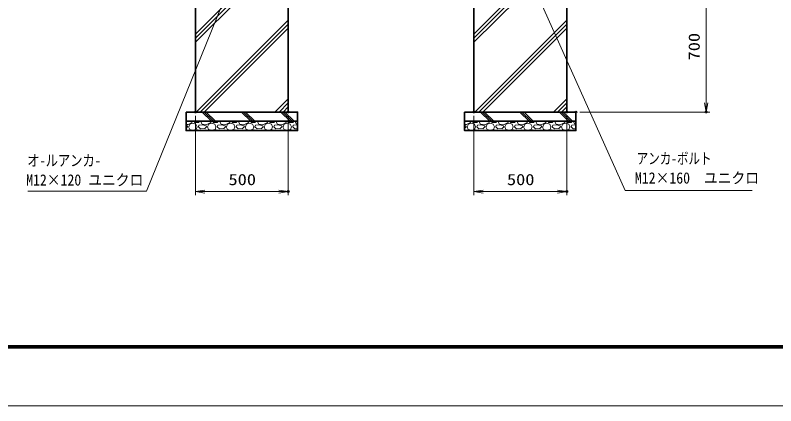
# Model space of a CAD drawing. Units: millimetres at full size. Extents: x -5940 to 5940, y -4200 to 4200.
# Drawn here: x -3744 to 353, y -4200 to -2095 of the extents above; entities that cross this region are included whole.
import ezdxf
from ezdxf.enums import TextEntityAlignment as Align

# ---------------------------------------------------------------- set-up
doc = ezdxf.new("R2010")
doc.units = ezdxf.units.MM
doc.header["$LTSCALE"] = 20
doc.header["$PDMODE"] = 32
doc.header["$PDSIZE"] = 10
for name, color, linetype, lineweight in [('0-0_D-TTL', 7, 'Continuous', 18), ('0-3_外形線', 7, 'Continuous', 35), ('0-4_寸法線', 4, 'Continuous', 18), ('0-5_0', 7, 'Continuous', 18), ('0-9_ハッチング', 253, 'Continuous', 13)]:
    doc.layers.add(name, color=color, linetype=linetype, lineweight=lineweight)
doc.layers.add('0-6_Defpoints', color=7, linetype='Continuous')
doc.styles.add('ＭＳ ゴシック', font='')
doc.styles.get('ＭＳ ゴシック').set_extended_font_data('MS Gothic')

# ---------------------------------------------------------------- blocks, each defined once
blk = doc.blocks.new('S34')
at = {"layer": '0-4_寸法線'}
for points in [[(-14398042.1, 53900392.2), (-14385279.5, 53900392.2), (-14376635.6, 53921703.5), (-14376259.8, 53922630.2)], [(-14376481.2, 53921640.9), (-14376259.8, 53922630.2), (-14376790.1, 53921766.1)]]:
    blk.add_lwpolyline(points, dxfattribs=at)
at = {"layer": '0-4_寸法線', "color": 254, "style": 'ＭＳ ゴシック'}
for s, width, p in [('オ-ルアンカ-', 0.8, (-14398111.2, 53902731.5)), ('M12×120 ユニクロ', 0.9, (-14398234.1, 53900631.5))]:
    blk.add_text(s, height=1212, dxfattribs=dict(at, width=width)).set_placement(p, align=Align.BOTTOM_LEFT)
blk = doc.blocks.new('_Open')
at = {"layer": '0-5_0'}
blk.add_line((-20, 3.333), (0, 0), dxfattribs=at)
blk.add_lwpolyline([(-20, -3.333), (0, 0), (-20, 0)], dxfattribs=at)
blk = doc.blocks.new('S44')
at = {"layer": '0-4_寸法線'}
for points in [[(-14320029.5, 53900452), (-14333711.9, 53900452), (-14342935.6, 53921079.2), (-14343343.8, 53921992.1)], [(-14342783.5, 53921147.2), (-14343343.8, 53921992.1), (-14343087.8, 53921011.1)]]:
    blk.add_lwpolyline(points, dxfattribs=at)
at = {"layer": '0-4_寸法線', "color": 254, "style": 'ＭＳ ゴシック'}
for s, width, p in [('アンカ-ボルト', 0.75, (-14332451.9, 53902948.8)), ('M12×160\u3000ユニクロ', 0.9, (-14332643.9, 53900848.8))]:
    blk.add_text(s, height=1212, dxfattribs=dict(at, width=width)).set_placement(p, align=Align.BOTTOM_LEFT)

msp = doc.modelspace()

# ---------------------------------------------------------------- linework, layer by layer
at = {"layer": '0-0_D-TTL'}
for points in [[(-5940, -4200), (5940, -4200), (5940, 4200), (-5940, 4200)], [(-5558.14, 3889.71), (5558.14, 3889.71), (5558.14, -3888.86), (-5558.14, -3888.86)], [(-5554.61, 3886.18), (5554.61, 3886.18), (5554.61, -3885.32), (-5554.61, -3885.32)], [(-5551.07, 3882.64), (5551.07, 3882.64), (5551.07, -3881.79), (-5551.07, -3881.79)], [(-5547.54, 3879.11), (5547.54, 3879.11), (5547.54, -3878.25), (-5547.54, -3878.25)], [(-5544, 3875.57), (5544, 3875.57), (5544, -3874.71), (-5544, -3874.71)]]:
    msp.add_lwpolyline(points, close=True, dxfattribs=at)
at = {"layer": '0-3_外形線'}
for points in [[(-2773.52, -1917.03), (-2273.52, -1917.03), (-2273.52, -2617.03), (-2773.52, -2617.03)], [(-1273.52, -1917.03), (-773.52, -1917.03), (-773.52, -2617.03), (-1273.52, -2617.03)], [(-2823.52, -2617.03), (-2223.52, -2617.03), (-2223.52, -2667.03), (-2823.52, -2667.03)], [(-1323.52, -2617.03), (-723.52, -2617.03), (-723.52, -2667.03), (-1323.52, -2667.03)], [(-2223.52, -2667.03), (-2823.52, -2667.03), (-2823.52, -2717.03), (-2223.52, -2717.03)], [(-723.52, -2667.03), (-1323.52, -2667.03), (-1323.52, -2717.03), (-723.52, -2717.03)]]:
    msp.add_lwpolyline(points, close=True, dxfattribs=at)
at = {"layer": '0-4_寸法線'}
for p, q in [((-22.43, -1917.03), (-22.43, -2617.03)), ((-703.52, -2617.03), (-2.43, -2617.03)), ((-2773.52, -2637.03), (-2773.52, -3065.63)), ((-2273.52, -2637.03), (-2273.52, -3065.63)), ((-1273.52, -2637.03), (-1273.52, -3065.63)), ((-773.52, -2637.03), (-773.52, -3065.63)), ((-2773.52, -3045.63), (-2273.52, -3045.63)), ((-1273.52, -3045.63), (-773.52, -3045.63))]:
    msp.add_line(p, q, dxfattribs=at)
at = {"layer": '0-6_Defpoints'}
for p in [(-2773.52, -2617.03), (-2273.52, -2617.03), (-1273.52, -2617.03), (-773.52, -2617.03), (-723.52, -2617.03), (-22.43, -2617.03), (-2273.52, -3045.63), (-773.52, -3045.63)]:
    msp.add_point(p, dxfattribs=at)
at = {"layer": '0-9_ハッチング'}
for p, q in [((-2773.52, -2197.01), (-2493.55, -1917.03)), ((-2773.52, -2218.76), (-2471.8, -1917.03)), ((-2773.52, -2240.51), (-2450.05, -1917.03)), ((-1273.52, -2197.01), (-993.55, -1917.03)), ((-1273.52, -2218.76), (-971.8, -1917.03)), ((-1273.52, -2240.51), (-950.05, -1917.03)), ((-2769.28, -2617.03), (-2273.52, -2121.27)), ((-1269.28, -2617.03), (-773.52, -2121.27)), ((-2747.53, -2617.03), (-2273.52, -2143.02)), ((-2725.78, -2617.03), (-2273.52, -2164.77)), ((-1247.53, -2617.03), (-773.52, -2143.02)), ((-1225.78, -2617.03), (-773.52, -2164.77)), ((-2345.02, -2617.03), (-2273.52, -2545.54)), ((-2323.27, -2617.03), (-2273.52, -2567.29)), ((-845.02, -2617.03), (-773.52, -2545.54)), ((-823.27, -2617.03), (-773.52, -2567.29)), ((-2687.45, -2667.03), (-2737.45, -2617.03)), ((-2676.58, -2667.03), (-2726.58, -2617.03)), ((-2665.7, -2667.03), (-2715.7, -2617.03)), ((-2475.32, -2667.03), (-2525.32, -2617.03)), ((-2464.44, -2667.03), (-2514.44, -2617.03)), ((-2453.57, -2667.03), (-2503.57, -2617.03)), ((-2263.19, -2667.03), (-2313.19, -2617.03)), ((-2252.31, -2667.03), (-2302.31, -2617.03)), ((-2301.52, -2617.03), (-2273.52, -2589.04)), ((-2241.44, -2667.03), (-2291.44, -2617.03)), ((-1187.45, -2667.03), (-1237.45, -2617.03)), ((-1176.58, -2667.03), (-1226.58, -2617.03)), ((-1165.7, -2667.03), (-1215.7, -2617.03)), ((-975.32, -2667.03), (-1025.32, -2617.03)), ((-964.44, -2667.03), (-1014.44, -2617.03)), ((-953.57, -2667.03), (-1003.57, -2617.03)), ((-763.19, -2667.03), (-813.19, -2617.03)), ((-752.31, -2667.03), (-802.31, -2617.03)), ((-801.52, -2617.03), (-773.52, -2589.04)), ((-741.44, -2667.03), (-791.44, -2617.03)), ((-2813.39, -2684.97), (-2823.52, -2684.16)), ((-2816.44, -2691.06), (-2823.52, -2689.29)), ((-2815.42, -2696.14), (-2823.52, -2705.15)), ((-2815.42, -2696.14), (-2816.44, -2691.06)), ((-2792.05, -2673.79), (-2813.39, -2684.97)), ((-2810.34, -2696.14), (-2804.24, -2710.37)), ((-2809.32, -2696.14), (-2803.23, -2681.92)), ((-2803.23, -2681.92), (-2786.97, -2676.84)), ((-2790.12, -2667.03), (-2792.05, -2673.79)), ((-2786.97, -2676.84), (-2770.72, -2682.94)), ((-2781.26, -2667.03), (-2778.84, -2672.78)), ((-2770.72, -2682.94), (-2764.62, -2696.14)), ((-2769.7, -2710.37), (-2764.62, -2696.14)), ((-2757.51, -2696.14), (-2754.46, -2688.02)), ((-2746.33, -2708.34), (-2757.51, -2696.14)), ((-2735.16, -2685.98), (-2754.46, -2688.02)), ((-2744.3, -2670.74), (-2740.96, -2667.03)), ((-2737.19, -2682.94), (-2744.3, -2670.74)), ((-2711.79, -2684.97), (-2737.19, -2682.94)), ((-2714.84, -2691.06), (-2735.16, -2685.98)), ((-2713.82, -2696.14), (-2722.96, -2706.3)), ((-2713.82, -2696.14), (-2714.84, -2691.06)), ((-2690.45, -2673.79), (-2711.79, -2684.97)), ((-2708.74, -2696.14), (-2702.64, -2710.37)), ((-2707.72, -2696.14), (-2701.63, -2681.92)), ((-2701.63, -2681.92), (-2685.37, -2676.84)), ((-2688.52, -2667.03), (-2690.45, -2673.79)), ((-2685.37, -2676.84), (-2669.12, -2682.94)), ((-2679.66, -2667.03), (-2677.24, -2672.78)), ((-2677.24, -2672.78), (-2655.91, -2673.79)), ((-2669.12, -2682.94), (-2663.02, -2696.14)), ((-2668.1, -2710.37), (-2663.02, -2696.14)), ((-2655.91, -2673.79), (-2647.16, -2667.03)), ((-2655.91, -2696.14), (-2652.86, -2688.02)), ((-2644.73, -2708.34), (-2655.91, -2696.14)), ((-2633.56, -2685.98), (-2652.86, -2688.02)), ((-2642.7, -2670.74), (-2639.36, -2667.03)), ((-2635.59, -2682.94), (-2642.7, -2670.74)), ((-2610.19, -2684.97), (-2635.59, -2682.94)), ((-2613.24, -2691.06), (-2633.56, -2685.98)), ((-2612.22, -2696.14), (-2621.36, -2706.3)), ((-2612.22, -2696.14), (-2613.24, -2691.06)), ((-2588.85, -2673.79), (-2610.19, -2684.97)), ((-2607.14, -2696.14), (-2601.04, -2710.37)), ((-2606.12, -2696.14), (-2600.03, -2681.92)), ((-2600.03, -2681.92), (-2583.77, -2676.84)), ((-2586.92, -2667.03), (-2588.85, -2673.79)), ((-2583.77, -2676.84), (-2567.52, -2682.94)), ((-2578.06, -2667.03), (-2575.64, -2672.78)), ((-2575.64, -2672.78), (-2554.31, -2673.79)), ((-2567.52, -2682.94), (-2561.42, -2696.14)), ((-2566.5, -2710.37), (-2561.42, -2696.14)), ((-2554.31, -2673.79), (-2545.56, -2667.03)), ((-2554.31, -2696.14), (-2551.26, -2688.02)), ((-2543.13, -2708.34), (-2554.31, -2696.14)), ((-2531.96, -2685.98), (-2551.26, -2688.02)), ((-2541.1, -2670.74), (-2537.76, -2667.03)), ((-2533.99, -2682.94), (-2541.1, -2670.74)), ((-2508.59, -2684.97), (-2533.99, -2682.94)), ((-2511.64, -2691.06), (-2531.96, -2685.98)), ((-2510.62, -2696.14), (-2519.76, -2706.3)), ((-2510.62, -2696.14), (-2511.64, -2691.06)), ((-2487.25, -2673.79), (-2508.59, -2684.97)), ((-2505.54, -2696.14), (-2499.44, -2710.37)), ((-2504.52, -2696.14), (-2498.43, -2681.92)), ((-2498.43, -2681.92), (-2482.17, -2676.84)), ((-2485.32, -2667.03), (-2487.25, -2673.79)), ((-2482.17, -2676.84), (-2465.92, -2682.94)), ((-2476.46, -2667.03), (-2474.04, -2672.78)), ((-2474.04, -2672.78), (-2452.71, -2673.79)), ((-2465.92, -2682.94), (-2459.82, -2696.14)), ((-2464.9, -2710.37), (-2459.82, -2696.14)), ((-2452.71, -2673.79), (-2443.96, -2667.03)), ((-2452.71, -2696.14), (-2449.66, -2688.02)), ((-2441.53, -2708.34), (-2452.71, -2696.14)), ((-2430.36, -2685.98), (-2449.66, -2688.02)), ((-2439.5, -2670.74), (-2436.16, -2667.03)), ((-2432.39, -2682.94), (-2439.5, -2670.74)), ((-2406.99, -2684.97), (-2432.39, -2682.94)), ((-2410.04, -2691.06), (-2430.36, -2685.98)), ((-2409.02, -2696.14), (-2418.16, -2706.3)), ((-2409.02, -2696.14), (-2410.04, -2691.06)), ((-2385.65, -2673.79), (-2406.99, -2684.97)), ((-2403.94, -2696.14), (-2397.84, -2710.37)), ((-2402.92, -2696.14), (-2396.83, -2681.92)), ((-2396.83, -2681.92), (-2380.57, -2676.84)), ((-2383.72, -2667.03), (-2385.65, -2673.79)), ((-2380.57, -2676.84), (-2364.32, -2682.94)), ((-2374.86, -2667.03), (-2372.44, -2672.78)), ((-2372.44, -2672.78), (-2351.11, -2673.79)), ((-2364.32, -2682.94), (-2358.22, -2696.14)), ((-2363.3, -2710.37), (-2358.22, -2696.14)), ((-2351.11, -2673.79), (-2342.36, -2667.03)), ((-2351.11, -2696.14), (-2348.06, -2688.02)), ((-2339.93, -2708.34), (-2351.11, -2696.14)), ((-2328.76, -2685.98), (-2348.06, -2688.02)), ((-2337.9, -2670.74), (-2334.56, -2667.03)), ((-2330.79, -2682.94), (-2337.9, -2670.74)), ((-2305.39, -2684.97), (-2330.79, -2682.94)), ((-2308.44, -2691.06), (-2328.76, -2685.98)), ((-2307.42, -2696.14), (-2316.56, -2706.3)), ((-2307.42, -2696.14), (-2308.44, -2691.06)), ((-2284.05, -2673.79), (-2305.39, -2684.97)), ((-2302.34, -2696.14), (-2296.24, -2710.37)), ((-2301.32, -2696.14), (-2295.23, -2681.92)), ((-2295.23, -2681.92), (-2278.97, -2676.84)), ((-2282.12, -2667.03), (-2284.05, -2673.79)), ((-2278.97, -2676.84), (-2262.72, -2682.94)), ((-2273.26, -2667.03), (-2270.84, -2672.78)), ((-2270.84, -2672.78), (-2249.51, -2673.79)), ((-2262.72, -2682.94), (-2256.62, -2696.14)), ((-2261.7, -2710.37), (-2256.62, -2696.14)), ((-2249.51, -2673.79), (-2240.76, -2667.03)), ((-2249.51, -2696.14), (-2246.46, -2688.02)), ((-2238.33, -2708.34), (-2249.51, -2696.14)), ((-2227.16, -2685.98), (-2246.46, -2688.02)), ((-2236.3, -2670.74), (-2232.96, -2667.03)), ((-2229.19, -2682.94), (-2236.3, -2670.74)), ((-2223.52, -2683.39), (-2229.19, -2682.94)), ((-2223.52, -2686.89), (-2227.16, -2685.98)), ((-1313.39, -2684.97), (-1323.52, -2684.16)), ((-1316.44, -2691.06), (-1323.52, -2689.29)), ((-1315.42, -2696.14), (-1323.52, -2705.15)), ((-1315.42, -2696.14), (-1316.44, -2691.06)), ((-1292.05, -2673.79), (-1313.39, -2684.97)), ((-1310.34, -2696.14), (-1304.24, -2710.37)), ((-1309.32, -2696.14), (-1303.23, -2681.92)), ((-1303.23, -2681.92), (-1286.97, -2676.84)), ((-1290.12, -2667.03), (-1292.05, -2673.79)), ((-1286.97, -2676.84), (-1270.72, -2682.94)), ((-1281.26, -2667.03), (-1278.84, -2672.78)), ((-1278.84, -2672.78), (-1257.51, -2673.79)), ((-1270.72, -2682.94), (-1264.62, -2696.14)), ((-1269.7, -2710.37), (-1264.62, -2696.14)), ((-1257.51, -2673.79), (-1248.76, -2667.03)), ((-1257.51, -2696.14), (-1254.46, -2688.02)), ((-1246.33, -2708.34), (-1257.51, -2696.14)), ((-1235.16, -2685.98), (-1254.46, -2688.02)), ((-1244.3, -2670.74), (-1240.96, -2667.03)), ((-1237.19, -2682.94), (-1244.3, -2670.74)), ((-1211.79, -2684.97), (-1237.19, -2682.94)), ((-1214.84, -2691.06), (-1235.16, -2685.98)), ((-1213.82, -2696.14), (-1222.96, -2706.3)), ((-1213.82, -2696.14), (-1214.84, -2691.06)), ((-1190.45, -2673.79), (-1211.79, -2684.97)), ((-1208.74, -2696.14), (-1202.64, -2710.37)), ((-1207.72, -2696.14), (-1201.63, -2681.92)), ((-1201.63, -2681.92), (-1185.37, -2676.84)), ((-1188.52, -2667.03), (-1190.45, -2673.79)), ((-1185.37, -2676.84), (-1169.12, -2682.94)), ((-1179.66, -2667.03), (-1177.24, -2672.78)), ((-1177.24, -2672.78), (-1155.91, -2673.79)), ((-1169.12, -2682.94), (-1163.02, -2696.14)), ((-1168.1, -2710.37), (-1163.02, -2696.14)), ((-1155.91, -2673.79), (-1147.16, -2667.03)), ((-1155.91, -2696.14), (-1152.86, -2688.02)), ((-1144.73, -2708.34), (-1155.91, -2696.14)), ((-1133.56, -2685.98), (-1152.86, -2688.02)), ((-1142.7, -2670.74), (-1139.36, -2667.03)), ((-1135.59, -2682.94), (-1142.7, -2670.74)), ((-1110.19, -2684.97), (-1135.59, -2682.94)), ((-1113.24, -2691.06), (-1133.56, -2685.98)), ((-1112.22, -2696.14), (-1121.36, -2706.3)), ((-1112.22, -2696.14), (-1113.24, -2691.06)), ((-1088.85, -2673.79), (-1110.19, -2684.97)), ((-1107.14, -2696.14), (-1101.04, -2710.37)), ((-1106.12, -2696.14), (-1100.03, -2681.92)), ((-1100.03, -2681.92), (-1083.77, -2676.84)), ((-1086.92, -2667.03), (-1088.85, -2673.79)), ((-1083.77, -2676.84), (-1067.52, -2682.94)), ((-1078.06, -2667.03), (-1075.64, -2672.78)), ((-1075.64, -2672.78), (-1054.31, -2673.79)), ((-1067.52, -2682.94), (-1061.42, -2696.14)), ((-1066.5, -2710.37), (-1061.42, -2696.14)), ((-1054.31, -2673.79), (-1045.56, -2667.03)), ((-1054.31, -2696.14), (-1051.26, -2688.02)), ((-1043.13, -2708.34), (-1054.31, -2696.14)), ((-1031.96, -2685.98), (-1051.26, -2688.02)), ((-1041.1, -2670.74), (-1037.76, -2667.03)), ((-1033.99, -2682.94), (-1041.1, -2670.74)), ((-1008.59, -2684.97), (-1033.99, -2682.94)), ((-1011.64, -2691.06), (-1031.96, -2685.98)), ((-1010.62, -2696.14), (-1019.76, -2706.3)), ((-1010.62, -2696.14), (-1011.64, -2691.06)), ((-987.25, -2673.79), (-1008.59, -2684.97)), ((-1005.54, -2696.14), (-999.44, -2710.37)), ((-1004.52, -2696.14), (-998.43, -2681.92)), ((-998.43, -2681.92), (-982.17, -2676.84)), ((-985.32, -2667.03), (-987.25, -2673.79)), ((-982.17, -2676.84), (-965.92, -2682.94)), ((-976.46, -2667.03), (-974.04, -2672.78)), ((-974.04, -2672.78), (-952.71, -2673.79)), ((-965.92, -2682.94), (-959.82, -2696.14)), ((-964.9, -2710.37), (-959.82, -2696.14)), ((-952.71, -2673.79), (-943.96, -2667.03)), ((-952.71, -2696.14), (-949.66, -2688.02)), ((-941.53, -2708.34), (-952.71, -2696.14)), ((-930.36, -2685.98), (-949.66, -2688.02)), ((-939.5, -2670.74), (-936.16, -2667.03)), ((-932.39, -2682.94), (-939.5, -2670.74)), ((-906.99, -2684.97), (-932.39, -2682.94)), ((-910.04, -2691.06), (-930.36, -2685.98)), ((-909.02, -2696.14), (-918.16, -2706.3)), ((-909.02, -2696.14), (-910.04, -2691.06)), ((-885.65, -2673.79), (-906.99, -2684.97)), ((-903.94, -2696.14), (-897.84, -2710.37)), ((-902.92, -2696.14), (-896.83, -2681.92)), ((-896.83, -2681.92), (-880.57, -2676.84)), ((-883.72, -2667.03), (-885.65, -2673.79)), ((-880.57, -2676.84), (-864.32, -2682.94)), ((-874.86, -2667.03), (-872.44, -2672.78)), ((-872.44, -2672.78), (-851.11, -2673.79)), ((-864.32, -2682.94), (-858.22, -2696.14)), ((-863.3, -2710.37), (-858.22, -2696.14)), ((-851.11, -2673.79), (-842.36, -2667.03)), ((-851.11, -2696.14), (-848.06, -2688.02)), ((-839.93, -2708.34), (-851.11, -2696.14)), ((-828.76, -2685.98), (-848.06, -2688.02)), ((-837.9, -2670.74), (-834.56, -2667.03)), ((-830.79, -2682.94), (-837.9, -2670.74)), ((-805.39, -2684.97), (-830.79, -2682.94)), ((-808.44, -2691.06), (-828.76, -2685.98)), ((-807.42, -2696.14), (-816.56, -2706.3)), ((-807.42, -2696.14), (-808.44, -2691.06)), ((-784.05, -2673.79), (-805.39, -2684.97)), ((-802.34, -2696.14), (-796.24, -2710.37)), ((-801.32, -2696.14), (-795.23, -2681.92)), ((-795.23, -2681.92), (-778.97, -2676.84)), ((-782.12, -2667.03), (-784.05, -2673.79)), ((-778.97, -2676.84), (-762.72, -2682.94)), ((-773.26, -2667.03), (-770.84, -2672.78)), ((-770.84, -2672.78), (-749.51, -2673.79)), ((-762.72, -2682.94), (-756.62, -2696.14)), ((-761.7, -2710.37), (-756.62, -2696.14)), ((-749.51, -2673.79), (-740.76, -2667.03)), ((-749.51, -2696.14), (-746.46, -2688.02)), ((-738.33, -2708.34), (-749.51, -2696.14)), ((-727.16, -2685.98), (-746.46, -2688.02)), ((-736.3, -2670.74), (-732.96, -2667.03)), ((-729.19, -2682.94), (-736.3, -2670.74)), ((-723.52, -2683.39), (-729.19, -2682.94)), ((-723.52, -2686.89), (-727.16, -2685.98)), ((-2822.53, -2712.4), (-2823.52, -2712.82)), ((-2810.34, -2716.46), (-2822.53, -2712.4)), ((-2811.28, -2717.03), (-2810.34, -2716.46)), ((-2804.24, -2710.37), (-2786.97, -2715.45)), ((-2786.97, -2715.45), (-2769.7, -2710.37)), ((-2762.59, -2712.4), (-2767.66, -2717.03)), ((-2738.2, -2714.43), (-2762.59, -2712.4)), ((-2722.96, -2706.3), (-2746.33, -2708.34)), ((-2736.62, -2717.03), (-2738.2, -2714.43)), ((-2720.93, -2712.4), (-2728.04, -2715.45)), ((-2728.04, -2715.45), (-2727.41, -2717.03)), ((-2708.74, -2716.46), (-2720.93, -2712.4)), ((-2709.68, -2717.03), (-2708.74, -2716.46)), ((-2702.64, -2710.37), (-2685.37, -2715.45)), ((-2685.37, -2715.45), (-2668.1, -2710.37)), ((-2660.99, -2712.4), (-2666.06, -2717.03)), ((-2636.6, -2714.43), (-2660.99, -2712.4)), ((-2621.36, -2706.3), (-2644.73, -2708.34)), ((-2635.02, -2717.03), (-2636.6, -2714.43)), ((-2619.33, -2712.4), (-2626.44, -2715.45)), ((-2626.44, -2715.45), (-2625.81, -2717.03)), ((-2607.14, -2716.46), (-2619.33, -2712.4)), ((-2608.08, -2717.03), (-2607.14, -2716.46)), ((-2601.04, -2710.37), (-2583.77, -2715.45)), ((-2583.77, -2715.45), (-2566.5, -2710.37)), ((-2559.39, -2712.4), (-2564.46, -2717.03)), ((-2535, -2714.43), (-2559.39, -2712.4)), ((-2519.76, -2706.3), (-2543.13, -2708.34)), ((-2533.42, -2717.03), (-2535, -2714.43)), ((-2517.73, -2712.4), (-2524.84, -2715.45)), ((-2524.84, -2715.45), (-2524.21, -2717.03)), ((-2505.54, -2716.46), (-2517.73, -2712.4)), ((-2506.48, -2717.03), (-2505.54, -2716.46)), ((-2499.44, -2710.37), (-2482.17, -2715.45)), ((-2482.17, -2715.45), (-2464.9, -2710.37)), ((-2457.79, -2712.4), (-2462.86, -2717.03)), ((-2433.4, -2714.43), (-2457.79, -2712.4)), ((-2418.16, -2706.3), (-2441.53, -2708.34)), ((-2431.82, -2717.03), (-2433.4, -2714.43)), ((-2416.13, -2712.4), (-2423.24, -2715.45)), ((-2423.24, -2715.45), (-2422.61, -2717.03)), ((-2403.94, -2716.46), (-2416.13, -2712.4)), ((-2404.88, -2717.03), (-2403.94, -2716.46)), ((-2397.84, -2710.37), (-2380.57, -2715.45)), ((-2380.57, -2715.45), (-2363.3, -2710.37)), ((-2356.19, -2712.4), (-2361.26, -2717.03)), ((-2331.8, -2714.43), (-2356.19, -2712.4)), ((-2316.56, -2706.3), (-2339.93, -2708.34)), ((-2330.22, -2717.03), (-2331.8, -2714.43)), ((-2314.53, -2712.4), (-2321.64, -2715.45)), ((-2321.64, -2715.45), (-2321.01, -2717.03)), ((-2302.34, -2716.46), (-2314.53, -2712.4)), ((-2303.28, -2717.03), (-2302.34, -2716.46)), ((-2296.24, -2710.37), (-2278.97, -2715.45)), ((-2278.97, -2715.45), (-2261.7, -2710.37)), ((-2254.59, -2712.4), (-2259.66, -2717.03)), ((-2230.2, -2714.43), (-2254.59, -2712.4)), ((-2223.52, -2707.05), (-2238.33, -2708.34)), ((-2228.62, -2717.03), (-2230.2, -2714.43)), ((-1322.53, -2712.4), (-1323.52, -2712.82)), ((-1310.34, -2716.46), (-1322.53, -2712.4)), ((-1311.28, -2717.03), (-1310.34, -2716.46)), ((-1304.24, -2710.37), (-1286.97, -2715.45)), ((-1286.97, -2715.45), (-1269.7, -2710.37)), ((-1262.59, -2712.4), (-1267.66, -2717.03)), ((-1238.2, -2714.43), (-1262.59, -2712.4)), ((-1222.96, -2706.3), (-1246.33, -2708.34)), ((-1236.62, -2717.03), (-1238.2, -2714.43)), ((-1220.93, -2712.4), (-1228.04, -2715.45)), ((-1228.04, -2715.45), (-1227.41, -2717.03)), ((-1208.74, -2716.46), (-1220.93, -2712.4)), ((-1209.68, -2717.03), (-1208.74, -2716.46)), ((-1202.64, -2710.37), (-1185.37, -2715.45)), ((-1185.37, -2715.45), (-1168.1, -2710.37)), ((-1160.99, -2712.4), (-1166.06, -2717.03)), ((-1136.6, -2714.43), (-1160.99, -2712.4)), ((-1121.36, -2706.3), (-1144.73, -2708.34)), ((-1135.02, -2717.03), (-1136.6, -2714.43)), ((-1119.33, -2712.4), (-1126.44, -2715.45)), ((-1126.44, -2715.45), (-1125.81, -2717.03)), ((-1107.14, -2716.46), (-1119.33, -2712.4)), ((-1108.08, -2717.03), (-1107.14, -2716.46)), ((-1101.04, -2710.37), (-1083.77, -2715.45)), ((-1083.77, -2715.45), (-1066.5, -2710.37)), ((-1059.39, -2712.4), (-1064.46, -2717.03)), ((-1035, -2714.43), (-1059.39, -2712.4)), ((-1019.76, -2706.3), (-1043.13, -2708.34)), ((-1033.42, -2717.03), (-1035, -2714.43)), ((-1017.73, -2712.4), (-1024.84, -2715.45)), ((-1024.84, -2715.45), (-1024.21, -2717.03)), ((-1005.54, -2716.46), (-1017.73, -2712.4)), ((-1006.48, -2717.03), (-1005.54, -2716.46)), ((-999.44, -2710.37), (-982.17, -2715.45)), ((-982.17, -2715.45), (-964.9, -2710.37)), ((-957.79, -2712.4), (-962.86, -2717.03)), ((-933.4, -2714.43), (-957.79, -2712.4)), ((-918.16, -2706.3), (-941.53, -2708.34)), ((-931.82, -2717.03), (-933.4, -2714.43)), ((-916.13, -2712.4), (-923.24, -2715.45)), ((-923.24, -2715.45), (-922.61, -2717.03)), ((-903.94, -2716.46), (-916.13, -2712.4)), ((-904.88, -2717.03), (-903.94, -2716.46)), ((-897.84, -2710.37), (-880.57, -2715.45)), ((-880.57, -2715.45), (-863.3, -2710.37)), ((-856.19, -2712.4), (-861.26, -2717.03)), ((-831.8, -2714.43), (-856.19, -2712.4)), ((-816.56, -2706.3), (-839.93, -2708.34)), ((-830.22, -2717.03), (-831.8, -2714.43)), ((-814.53, -2712.4), (-821.64, -2715.45)), ((-821.64, -2715.45), (-821.01, -2717.03)), ((-802.34, -2716.46), (-814.53, -2712.4)), ((-803.28, -2717.03), (-802.34, -2716.46)), ((-796.24, -2710.37), (-778.97, -2715.45)), ((-778.97, -2715.45), (-761.7, -2710.37)), ((-754.59, -2712.4), (-759.66, -2717.03)), ((-730.2, -2714.43), (-754.59, -2712.4)), ((-723.52, -2707.05), (-738.33, -2708.34)), ((-728.62, -2717.03), (-730.2, -2714.43))]:
    msp.add_line(p, q, dxfattribs=at)
msp.add_lwpolyline([(-2778.84, -2672.78), (-2757.51, -2673.79), (-2748.76, -2667.03)], dxfattribs=at)

# ---------------------------------------------------------------- block references
at = {"layer": '0-4_寸法線'}
for name, p, xscale, yscale in [('S34', (716226.25, -2698063.17), 0.05, 0.05), ('S44', (716226.25, -2698063.17), 0.05, 0.05), ('_Open', (-2273.52, -3045.63), 2.5, 2.5), ('_Open', (-773.52, -3045.63), 2.5, 2.5)]:
    msp.add_blockref(name, p, dxfattribs=dict(at, xscale=xscale, yscale=yscale))
at = {"layer": '0-4_寸法線', "xscale": 2.5, "yscale": 2.5}
for p, rotation in [((-22.43, -2617.03), 270), ((-2773.52, -3045.63), 180), ((-1273.52, -3045.63), 180)]:
    msp.add_blockref('_Open', p, dxfattribs=dict(at, rotation=rotation))

# ---------------------------------------------------------------- texts
at = {"layer": '0-4_寸法線', "color": 254, "style": 'ＭＳ ゴシック', "width": 1.2}
msp.add_text('700', height=60.56, rotation=90, dxfattribs=at).set_placement((-38.78, -2339.03), align=Align.BOTTOM_LEFT)
for p in [(-2595.52, -3029.29), (-1095.52, -3029.29)]:
    msp.add_text('500', height=60.56, dxfattribs=at).set_placement(p, align=Align.BOTTOM_LEFT)

doc.saveas('drawing.dxf')
